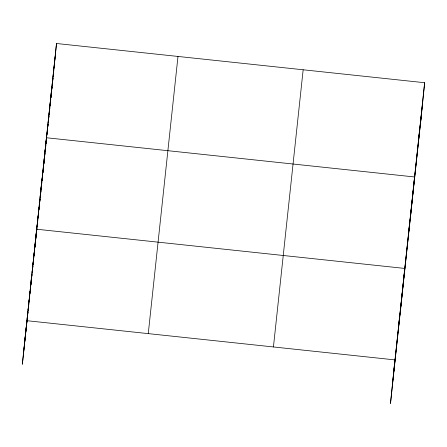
<?xml version="1.0" encoding="UTF-8"?>
<svg xmlns="http://www.w3.org/2000/svg" width="447" height="447" viewBox="0 0 447 447"><rect width="100%" height="100%" fill="white"/><g stroke="black" fill="none" stroke-linecap="round" stroke-linejoin="round"><path stroke-width="0.67" d="M420.219 126.317L424.65 82.723L56.506 43.504L22.35 364.277L27.105 319.929M30.379 287.801L31.681 274.95M32.229 272.134L32.435 270.105M32.57 268.753L32.849 266.049M32.983 264.697L33.324 261.361M33.458 260.053L33.721 257.438M33.855 256.131L34.184 252.868M34.251 252.214L36.587 229.216L404.736 268.429L400.305 312.023M40.185 196.334L41.493 183.482M42.04 180.666L42.241 178.638M42.448 176.61L42.655 174.581M43.13 169.888L42.862 172.548L43.147 169.81M43.264 168.586L43.599 165.317M43.728 164.01L44.063 160.747M44.13 160.071L46.399 137.749L414.542 176.962L410.117 220.555M50.148 103.48L51.45 90.629M52.282 85.07L52.489 83.041M52.696 81.013L52.969 78.309M53.109 76.957L53.439 73.688M53.573 72.386L53.836 69.771M53.97 68.464L55.199 56.361L24.44 343.682M55.266 55.685L56.506 43.504M398.523 327.02L399.83 314.163M408.334 235.547L409.636 222.695M418.291 142.694L419.599 129.842M23.378 354.136L27.021 320.181M27.172 318.795L27.468 316.023M27.619 314.638L27.915 311.866M28.139 309.788L28.284 308.402M28.58 305.631L28.804 303.552M28.954 302.166L29.251 299.389M29.474 297.311L29.698 295.232M29.921 293.154L30.145 291.075M30.29 289.69L30.592 286.918M30.809 284.84L31.033 282.761M31.256 280.682L31.48 278.604M31.631 277.218L31.927 274.447M32.15 272.368L32.374 270.29M32.597 268.211L32.821 266.133M32.966 264.747L33.19 262.668M33.486 259.897L33.782 257.12M33.933 255.734L34.229 252.963M34.38 251.577L34.676 248.806M34.827 247.42L35.123 244.649M35.268 243.263L35.57 240.492M35.715 239.106L36.011 236.334M36.162 234.949L36.458 232.177M36.609 230.792L36.905 228.02M37.056 226.635L37.352 223.863M37.498 222.477L37.799 219.706M37.945 218.315L38.241 215.543M38.392 214.158L38.688 211.386M38.839 210.001L39.135 207.229M39.286 205.843L39.582 203.072M39.727 201.686L40.029 198.915M40.174 197.529L40.47 194.758M40.621 193.372L40.917 190.601M41.068 189.215L41.364 186.444M41.515 185.058L41.811 182.287M41.962 180.901L42.258 178.124M42.404 176.738L42.705 173.967M43.298 168.424L43.594 165.653M43.745 164.267L44.041 161.496M44.192 160.11L44.488 157.338M44.633 155.953L44.935 153.181M45.08 151.796L45.376 149.024M45.527 147.639L45.823 144.867M45.974 143.481L46.27 140.71M46.421 139.324L46.717 136.547M46.862 135.162L47.164 132.39M47.309 131.005L47.605 128.233M47.756 126.847L48.052 124.076M48.203 122.69L48.499 119.919M48.65 118.533L48.946 115.762M49.092 114.376L49.394 111.605M49.539 110.219L49.835 107.448M49.986 106.062L50.282 103.291M50.433 101.905L50.729 99.133M50.88 97.748L51.176 94.971M51.399 92.892L51.623 90.814M51.768 89.428L52.064 86.657M52.215 85.271L52.511 82.499M52.735 80.421L52.958 78.342M27.256 318.543L27.479 316.465M27.703 314.386L27.926 312.308M28.144 310.229L28.368 308.151M28.591 306.072L28.815 303.994M29.038 301.915L29.262 299.836M29.485 297.758L29.709 295.679M29.932 293.601L30.156 291.522M30.374 289.444L30.597 287.365M30.821 285.281L31.044 283.202M31.268 281.124L31.491 279.045M31.715 276.967L31.938 274.888M32.234 272.117L32.385 270.731M32.603 268.653L32.827 266.574M33.05 264.495L33.274 262.417M33.57 259.646L33.721 258.26M33.944 256.181L34.168 254.103M34.391 252.024L34.615 249.946M34.911 247.174L35.056 245.789M35.279 243.704L35.503 241.626M35.726 239.547L35.95 237.469M36.246 234.697L36.397 233.312M36.693 230.54L36.844 229.155M37.062 227.076L37.285 224.997M37.587 222.226L37.805 220.147M38.029 218.069L38.252 215.99M38.403 214.605L38.699 211.833M38.923 209.755L39.146 207.676M39.37 205.598L39.593 203.514M39.738 202.128L40.034 199.356M40.258 197.278L40.481 195.199M40.705 193.121L40.928 191.042M41.152 188.964L41.375 186.885M41.521 185.499L41.822 182.728M42.046 180.649L42.264 178.571M42.487 176.492L42.711 174.414M42.862 173.028L43.158 170.257M43.381 168.178L43.605 166.1M43.828 164.015L44.052 161.937M44.197 160.551L44.493 157.78M44.717 155.701L44.94 153.623M45.164 151.544L45.387 149.466M45.611 147.387L45.834 145.309M46.058 143.23L46.281 141.151M46.505 139.073L46.728 136.994M47.024 134.223L47.17 132.837M47.393 130.759L47.617 128.68M47.84 126.602L48.064 124.523M48.287 122.439L48.511 120.36M48.734 118.282L48.958 116.203M49.176 114.125L49.399 112.046M49.623 109.968L49.846 107.889M50.07 105.81L50.293 103.732M50.517 101.653L50.74 99.575M50.964 97.496L51.187 95.418M51.405 93.339L51.629 91.261M51.852 89.182L52.075 87.104M148.264 333.624L177.99 56.445M273.435 346.956L303.161 69.782M393.617 372.753L424.65 82.723M392.589 382.895L422.314 105.721M421.253 116.17L390.494 403.496L394.924 359.896L26.781 320.683"/></g></svg>
